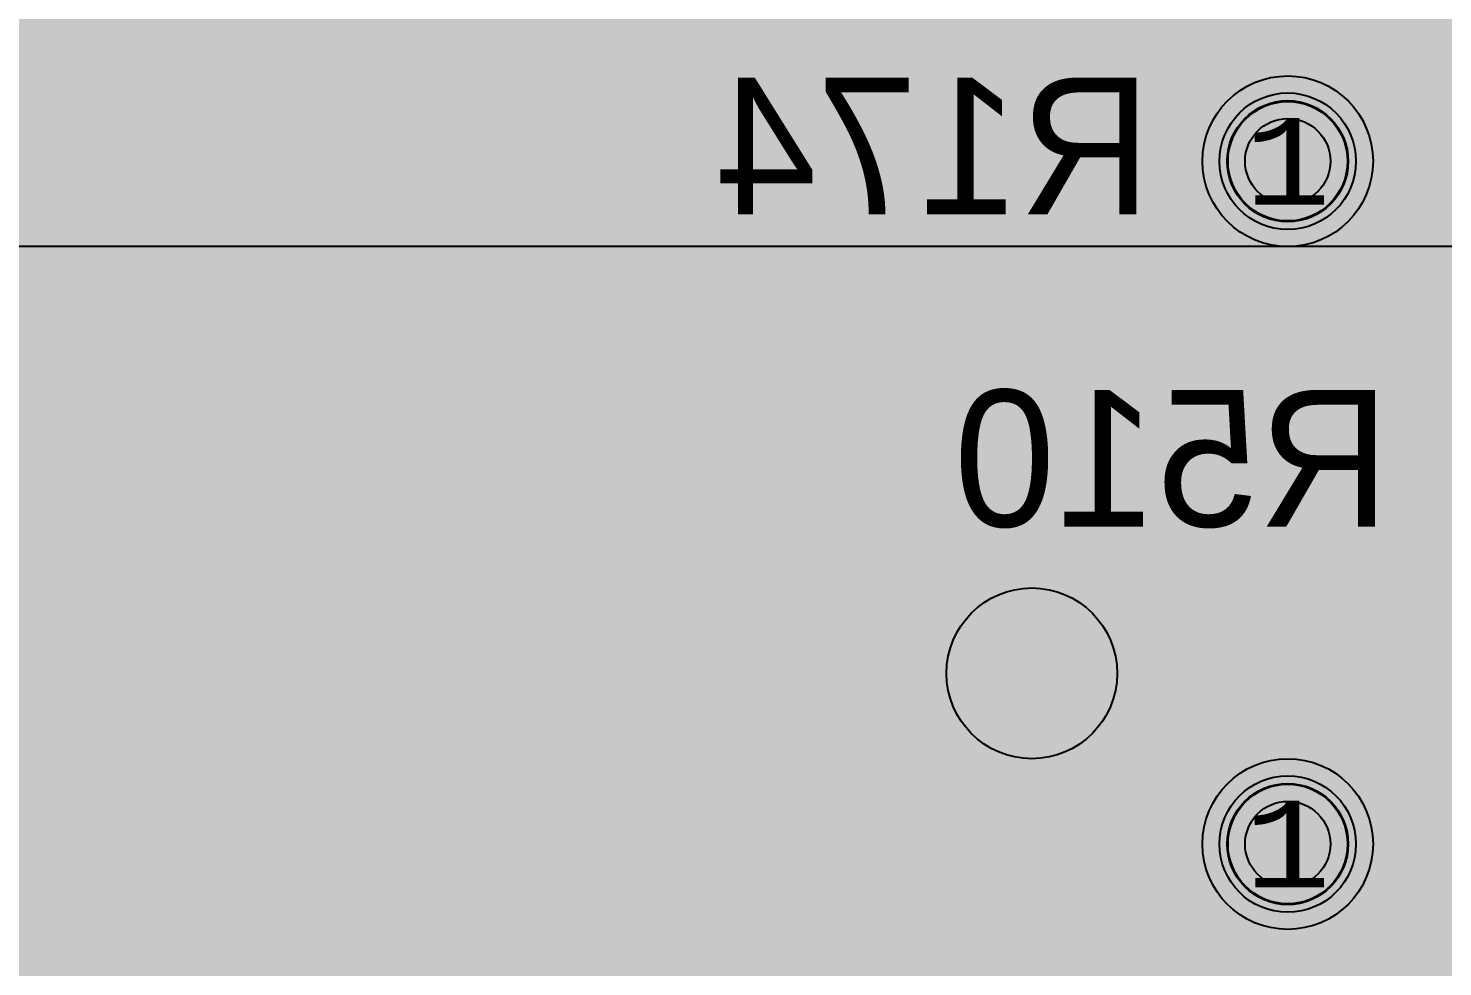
# Model space of a CAD drawing. Extents: x -28 to 199, y -61 to 255.
# Drawn here: x 54.12 to 62.41, y 166.78 to 172.28 of the extents above; entities that cross this region are included whole.
import ezdxf
from ezdxf.enums import TextEntityAlignment as Align

# ---------------------------------------------------------------- set-up
doc = ezdxf.new("R2010")
doc.units = 0
doc.header["$MEASUREMENT"] = 0
for name, color, linetype in [('ASSEMBLY_OUTLINES_TOP', 102, 'CONTINUOUS'), ('ASSEMBLY_PART_NUMBERS_BTM', 191, 'CONTINUOUS'), ('ASSEMBLY_PART_NUMBERS_TOP', 102, 'CONTINUOUS'), ('ASSEMBLY_REF_DES_TOP', 102, 'CONTINUOUS'), ('DRILL_DRAWING', 21, 'CONTINUOUS'), ('GENERATED_SILKSCREEN_BTM', 255, 'CONTINUOUS'), ('GENERATED_SILKSCREEN_TOP', 140, 'CONTINUOUS'), ('MOUNTING_HOLES_LAYER_2', 42, 'CONTINUOUS'), ('MOUNTING_HOLES_LAYER_3', 42, 'CONTINUOUS'), ('MOUNTING_HOLES_LAYER_BOT21', 42, 'CONTINUOUS'), ('MOUNTING_HOLES_LAYER_TOP', 42, 'CONTINUOUS'), ('PART_HOLES_LAYER_2', 30, 'CONTINUOUS'), ('PART_HOLES_LAYER_3', 30, 'CONTINUOUS'), ('PART_HOLES_LAYER_BOTTOM', 30, 'CONTINUOUS'), ('PART_HOLES_LAYER_TOP', 30, 'CONTINUOUS'), ('PART_PADS_LAYER_2', 230, 'CONTINUOUS'), ('PART_PADS_LAYER_3', 81, 'CONTINUOUS'), ('PART_PADS_LAYER_BOTTOM', 10, 'CONTINUOUS'), ('PART_PADS_LAYER_TOP', 150, 'CONTINUOUS'), ('PIN_NUMBERS_BTM', 8, 'CONTINUOUS'), ('PIN_NUMBERS_TOP', 8, 'CONTINUOUS'), ('PLACEMENT_OUTLINES_TOP', 130, 'CONTINUOUS'), ('PLANE_DATA_LAYER_BOTTOM', 10, 'CONTINUOUS'), ('PLANE_DATA_LAYER_TOP', 150, 'CONTINUOUS'), ('PLANE_SHAPES_LAYER_2', 230, 'CONTINUOUS'), ('PLANE_SHAPES_LAYER_3', 81, 'CONTINUOUS'), ('PLANE_SHAPES_LAYER_BOTTOM', 10, 'CONTINUOUS'), ('PLANE_SHAPES_LAYER_TOP', 150, 'CONTINUOUS'), ('SILKSCREEN_OUTLINES_TOP', 150, 'CONTINUOUS'), ('SILKSCREEN_REF_DES_BTM', 211, 'CONTINUOUS'), ('SILKSCREEN_REF_DES_TOP', 150, 'CONTINUOUS'), ('SOLDERMASK_PADS_BTM', 12, 'CONTINUOUS'), ('SOLDERMASK_PADS_TOP', 180, 'CONTINUOUS'), ('TRACES_LAYER_BOTTOM', 10, 'CONTINUOUS')]:
    doc.layers.add(name, color=color, linetype=linetype)
doc.styles.add('COURIER_NEW', font='COUR.TTF')
doc.styles.add('VERDANA', font='verdana.TTF')
doc.styles.add('VERIBEST_GERBER_0', font='txt')

msp = doc.modelspace()

# ---------------------------------------------------------------- hatches: boundary and pattern name
at = {"layer": 'ASSEMBLY_OUTLINES_TOP'}
h = msp.add_hatch(color=256, dxfattribs=at)
edge = h.paths.add_edge_path()
edge.add_arc((61.5, 171.5), 0.5, 0, 360)
h = msp.add_hatch(color=256, dxfattribs=at)
edge = h.paths.add_edge_path()
edge.add_arc((61.5, 167.5), 0.5, 0, 360)
at = {"layer": 'MOUNTING_HOLES_LAYER_2'}
h = msp.add_hatch(color=256, dxfattribs=at)
edge = h.paths.add_edge_path()
edge.add_arc((60, 168.5), 0.5, 0, 360)
at = {"layer": 'MOUNTING_HOLES_LAYER_3'}
h = msp.add_hatch(color=256, dxfattribs=at)
edge = h.paths.add_edge_path()
edge.add_arc((60, 168.5), 0.5, 0, 360)
at = {"layer": 'MOUNTING_HOLES_LAYER_BOT21'}
h = msp.add_hatch(color=256, dxfattribs=at)
edge = h.paths.add_edge_path()
edge.add_arc((60, 168.5), 0.5, 0, 360)
at = {"layer": 'MOUNTING_HOLES_LAYER_TOP'}
h = msp.add_hatch(color=256, dxfattribs=at)
edge = h.paths.add_edge_path()
edge.add_arc((60, 168.5), 0.5, 0, 360)
at = {"layer": 'PART_HOLES_LAYER_2'}
h = msp.add_hatch(color=256, dxfattribs=at)
edge = h.paths.add_edge_path()
edge.add_arc((61.5, 171.5), 0.25, 0, 360)
h = msp.add_hatch(color=256, dxfattribs=at)
edge = h.paths.add_edge_path()
edge.add_arc((61.5, 167.5), 0.25, 0, 360)
at = {"layer": 'PART_HOLES_LAYER_3'}
h = msp.add_hatch(color=256, dxfattribs=at)
edge = h.paths.add_edge_path()
edge.add_arc((61.5, 171.5), 0.25, 0, 360)
h = msp.add_hatch(color=256, dxfattribs=at)
edge = h.paths.add_edge_path()
edge.add_arc((61.5, 167.5), 0.25, 0, 360)
at = {"layer": 'PART_HOLES_LAYER_BOTTOM'}
h = msp.add_hatch(color=256, dxfattribs=at)
edge = h.paths.add_edge_path()
edge.add_arc((61.5, 171.5), 0.25, 0, 360)
h = msp.add_hatch(color=256, dxfattribs=at)
edge = h.paths.add_edge_path()
edge.add_arc((61.5, 167.5), 0.25, 0, 360)
at = {"layer": 'PART_HOLES_LAYER_TOP'}
h = msp.add_hatch(color=256, dxfattribs=at)
edge = h.paths.add_edge_path()
edge.add_arc((61.5, 171.5), 0.25, 0, 360)
h = msp.add_hatch(color=256, dxfattribs=at)
edge = h.paths.add_edge_path()
edge.add_arc((61.5, 167.5), 0.25, 0, 360)
at = {"layer": 'PLANE_DATA_LAYER_BOTTOM'}
h = msp.add_hatch(color=256, dxfattribs=at)
h.paths.add_polyline_path([(65.75, 160.0762, -0.414213562373095), (65.6738, 160), (52.4762, 160, -0.414213562373095), (52.4, 160.0762), (52.4, 160.717153, 0.1989122151386167), (52.253553, 161.070706), (47.368451, 165.955808, -0.1989099556854013), (47.346133, 166.009689), (47.346133, 184.1738, -0.414213562373095), (47.422333, 184.25), (53.4238, 184.25, -0.414213562373095), (53.5, 184.1738), (53.5, 179.000008, 0.414213562373095), (53.500008, 179), (56.6738, 179, -0.414213562373095), (56.75, 178.9238), (56.75, 171.750008, 0.414213562373095), (56.750008, 171.75), (58.4238, 171.75, -0.414213562373095), (58.5, 171.6738), (58.5, 165.500008, 0.414213562373095), (58.500008, 165.5), (65.6738, 165.5, -0.414213562373095), (65.75, 165.4238)], flags=0)
h.paths.add_polyline_path([(47.5, 168.25, -0.9999999999999999), (49.5, 168.25, -0.9999999999999999)], flags=0)
h.paths.add_polyline_path([(47.5, 172.5, -0.9999999999999999), (49.5, 172.5, -0.9999999999999999)], flags=0)
h.paths.add_polyline_path([(47.5, 176.75, -0.9999999999999999), (49.5, 176.75, -0.9999999999999999)], flags=0)
h.paths.add_polyline_path([(47.5, 182, -0.9999999999999999), (49.5, 182, -0.9999999999999999)], flags=0)
at = {"layer": 'PLANE_DATA_LAYER_TOP'}
h = msp.add_hatch(color=256, dxfattribs=at)
h.paths.add_polyline_path([(86.463448, 185.473835, -0.1989099556854013), (86.44113, 185.419954), (76.797091, 175.775915, 0.1989122151386141), (76.650644, 175.422362), (76.650644, 172.0512, -0.414213562373095), (76.574444, 171.975), (76.559079, 171.975, -0.3496023543748377), (76.484808, 172.034161, 0.5130308321652396), (75.585987, 172.411269, -0.1385740107174437), (75.546107, 172.4), (75.273, 172.4, 0.1989122151386089), (74.919447, 172.253553), (74.867276, 172.201382, -0.1989133663344342), (74.813394, 172.179064), (73.0762, 172.179064, -0.414213562373095), (73, 172.255264), (73, 177.999992, 0.414213562373095), (72.999992, 178), (66.250008, 178, 0.414213562373095), (66.25, 177.999992), (66.25, 172.17423, -0.2644198350149006), (66.212766, 172.108747, 0.0622368132861753), (66.114895, 172.032618), (64.037581, 169.955303, 0.1989122151386089), (63.891134, 169.60175), (63.891134, 163.701765, -0.1989099556853327), (63.868816, 163.647884), (62.49325, 162.272318, -0.1989133663345028), (62.439368, 162.25), (50.8262, 162.25, -0.414213562373095), (50.75, 162.3262), (50.75, 162.9238, -0.414213562373095), (50.8262, 163), (51.65, 163, 0.414213562373095), (52.1, 163.45), (52.1, 164.55, 0.414213562373095), (51.65, 165), (50.8262, 165, -0.414213562373095), (50.75, 165.0762), (50.75, 165.249992, 0.414213562373095), (50.749992, 165.25), (45.592317, 165.25, -0.27336965403349), (45.52557, 165.289441, 0.4661354856309689), (44.623957, 165.467539, -0.6297856695914315), (44.5, 165.526916), (44.5, 166.465411, -0.414213562373095), (44.5762, 166.541611), (45.726869, 166.541611, 0.198912215138622), (46.080422, 166.688058), (47.408969, 168.016605, -0.5745546308790374), (47.536286, 167.983064, 3.3778190211340116), (47.863697, 169.021439, -0.6341075319548196), (47.739011, 169.080223), (47.739011, 171.669777, -0.6341075319548197), (47.863697, 171.728561, 2.1211046100404554), (47.863697, 173.271439, -0.6341075319548196), (47.739011, 173.330223), (47.739011, 175.919777, -0.6341075319548197), (47.863697, 175.978561, 2.1211046100404554), (47.863697, 177.521439, -0.6341075319548196), (47.739011, 177.580223), (47.739011, 177.63997, -0.1989099556853499), (47.761329, 177.693851), (54.79516, 184.727682, -0.1989133663344858), (54.849042, 184.75), (70.499992, 184.75, 0.414213562373095), (70.5, 184.750008), (70.5, 186.262529, -0.679246768798684), (70.631697, 186.314745, 2.5221309401857095), (70.631697, 187.685255, -0.679246768798684), (70.5, 187.737471), (70.5, 188.802529, -0.6792467687985848), (70.631697, 188.854745, 2.522130940185749), (70.631697, 190.225255, -0.679246768798684), (70.5, 190.277471), (70.5, 192.382365, -0.414213562373095), (70.5762, 192.458565), (75.378436, 192.458565, 0.1989122151386141), (75.731989, 192.605012), (77.354659, 194.227682, -0.198913366334503), (77.408541, 194.25), (80.573834, 194.25, -0.7996942034350105), (80.606523, 194.104968, 0.2895657790381564), (79.75, 192.75, 0.9999999999999999), (82.75, 192.75, 0.2895657790381564), (81.893477, 194.104968, -0.7996942034350105), (81.926166, 194.25), (84.073834, 194.25, -0.7996942034350105), (84.106523, 194.104968, 0.2895657790381564), (83.25, 192.75, 0.9999999999999999), (86.25, 192.75, 0.2895657790381564), (85.393477, 194.104968, -0.7996942034350105), (85.426166, 194.25), (86.203745, 194.25, -0.198913366334503), (86.257627, 194.227682), (86.44113, 194.044179, -0.1989099556854013), (86.463448, 193.990298)], flags=0)
h.paths.add_polyline_path([(54.4, 180.5, -0.9999999999999999), (55.6, 180.5, -0.9999999999999999)], flags=0)
h.paths.add_polyline_path([(57.774763, 179.999693, -0.6213993882361923), (57.717303, 180.123665, 3.4065579684257754), (57.101959, 179.91855, -0.6213955599504086), (57.130374, 179.784897, 5.713872496407954)], flags=0)
h.paths.add_polyline_path([(58.65, 180.5, -0.9999999999999999), (59.85, 180.5, -0.9999999999999999)], flags=0)
h.paths.add_polyline_path([(57.25, 175.5, -0.9999999999999999), (60.25, 175.5, -0.9999999999999999)], flags=0)
h.paths.add_polyline_path([(59, 168.5, -0.9999999999999999), (61, 168.5, -0.9999999999999999)], flags=0)
h.paths.add_polyline_path([(59.25, 179, -0.9999999999999999), (61.25, 179, -0.9999999999999999)], flags=0)
h.paths.add_polyline_path([(60, 173.5, -0.9999999999999999), (62, 173.5, -0.9999999999999999)], flags=0)
h.paths.add_polyline_path([(60.9, 167.5, -0.9999999999999999), (62.1, 167.5, -0.9999999999999999)], flags=0)
h.paths.add_polyline_path([(60.9, 171.5, -0.9999999999999999), (62.1, 171.5, -0.9999999999999999)], flags=0)
h.paths.add_polyline_path([(60.9, 180.5, -0.9999999999999999), (62.1, 180.5, -0.9999999999999999)], flags=0)
h.paths.add_polyline_path([(63.648041, 179.91855, 3.4065579684257754), (63.032697, 180.123665, -0.6213993882361925), (62.975237, 179.999693, 5.713872496407954), (63.619626, 179.784897, -0.6213955599504087)], flags=0)
h.paths.add_polyline_path([(74, 179.25, -0.9999999999999999), (76, 179.25, -0.9999999999999999)], flags=0)
h.paths.add_polyline_path([(76.5, 179.25, -0.9999999999999999), (78.5, 179.25, -0.9999999999999999)], flags=0)
h.paths.add_polyline_path([(78, 181, -0.9999999999999999), (81, 181, -0.9999999999999999)], flags=0)
h.paths.add_polyline_path([(80.25, 187, -0.9999999999999999), (83.25, 187, -0.9999999999999999)], flags=0)
at = {"layer": 'PLANE_SHAPES_LAYER_2'}
h = msp.add_hatch(color=256, dxfattribs=at)
h.paths.add_polyline_path([(169.5, 129.25), (149.5, 129.25), (142.25, 122), (142.25, 90.5), (147.5, 90.5), (147.5, 80), (154, 80), (154, 69.25), (131.75, 69.25), (131.75, 73.25), (121.25, 73.25), (121.25, 81), (110.5, 81), (110.5, 125.75), (106.5, 125.75), (106.5, 128.75), (93.5, 128.75), (93.5, 120.25), (91.75, 120.25), (91.75, 121.5), (80, 121.5), (80, 118.25), (73.25, 118.25), (73.25, 124.5), (67.5, 124.5), (67.5, 128), (57.75, 128), (57.75, 120.25), (55.25, 120.25), (55.25, 121.5), (47.5, 121.5), (47.5, 119), (35, 119), (35, 134.75), (32.75, 134.75), (32.75, 159.75), (29.25, 159.75), (29.25, 175.25), (22.5, 175.25), (22.5, 195.25), (17.25, 195.25), (17.25, 198), (22.5, 198), (22.5, 216.5), (40.25, 216.5), (40.25, 235.5), (54.5, 235.5), (54.5, 254), (87.25, 254), (87.25, 236.25), (86.25, 236.25), (86.25, 228.75), (81, 228.75), (81, 218.75), (95.25, 218.75), (95.25, 194.5), (87, 194.5), (87, 172), (131.1, 172), (131.1, 208.75), (115.5, 208.75), (115.5, 213.75), (106.75, 213.75), (106.75, 218.75), (110.25, 222.25), (110.25, 226.25), (142.5, 226.25), (142.5, 221.5), (160.5, 221.5), (160.5, 240.75), (169.5, 240.75)])
h.paths.add_polyline_path([(35.5, 149.5), (41.75, 149.5), (41.75, 152), (39.25, 152), (39.25, 154), (37.75, 154), (37.75, 152), (35.5, 152)], flags=16)
h.paths.add_polyline_path([(37.5, 125.75), (37.5, 128.75), (42.75, 128.75), (42.75, 125.75)], flags=16)
h.paths.add_polyline_path([(52, 127.75), (52, 130.75), (54.25, 130.75), (54.25, 127.75)], flags=16)
h.paths.add_polyline_path([(50.75, 219.5), (50.75, 226.5), (71.75, 226.5), (71.75, 219.5)], flags=16)
h.paths.add_polyline_path([(66.5, 150.75), (66.5, 177.5), (72.25, 177.5), (72.25, 150.75)], flags=16)
h.paths.add_polyline_path([(47.25, 185.25), (73, 185.25), (73, 188.25), (70.25, 188.25), (70.25, 191), (47.25, 191)], flags=16)
h.paths.add_polyline_path([(84.5, 208), (84.5, 212.75), (85, 212.75), (85, 208)], flags=16)
h.paths.add_polyline_path([(61.5, 137.25), (87.75, 137.25), (87.75, 140.5), (84.75, 140.5), (84.75, 143), (61.5, 143)], flags=16)
h.paths.add_polyline_path([(88.75, 127), (88.75, 130), (91, 130), (91, 127)], flags=16)
h.paths.add_polyline_path([(85.5, 130.25), (85.5, 132.5), (91, 132.5), (91, 130.25)], flags=16)
h.paths.add_polyline_path([(108.75, 142.25), (135.75, 142.25), (135.75, 145.75), (132.25, 145.75), (132.25, 149), (108.75, 149)], flags=16)
h.paths.add_polyline_path([(114.25, 126.75), (140.75, 126.75), (140.75, 129.75), (137.25, 129.75), (137.25, 133), (114.25, 133)], flags=16)
h.paths.add_polyline_path([(155.25, 180.25), (166.25, 180.25), (166.25, 186.25), (152.25, 186.25), (152.25, 183), (155.25, 183)], flags=16)
at = {"layer": 'PLANE_SHAPES_LAYER_3'}
h = msp.add_hatch(color=256, dxfattribs=at)
h.paths.add_polyline_path([(169.5, 129.25), (149.5, 129.25), (142.25, 122), (142.25, 90.5), (147.5, 90.5), (147.5, 80), (154, 80), (154, 69.25), (131.75, 69.25), (131.75, 73.25), (121.25, 73.25), (121.25, 81), (110.5, 81), (110.5, 125.75), (106.5, 125.75), (106.5, 128.75), (93.5, 128.75), (93.5, 120.25), (91.75, 120.25), (91.75, 121.5), (80, 121.5), (80, 118.25), (73.25, 118.25), (73.25, 124.5), (67.5, 124.5), (67.5, 127.75), (58.25, 127.75), (58.25, 130.25), (88.75, 130.25), (88.75, 127), (91, 127), (91, 132.5), (55, 132.5), (55, 131.25), (52, 131.25), (52, 127.75), (55, 127.75), (55, 127.25), (57.75, 127.25), (57.75, 120.25), (55.25, 120.25), (55.25, 121.5), (47.5, 121.5), (47.5, 119), (35, 119), (35, 134.75), (32.75, 134.75), (32.75, 159.75), (29.25, 159.75), (29.25, 175.25), (22.5, 175.25), (22.5, 195.25), (17.25, 195.25), (17.25, 198), (22.5, 198), (22.5, 216.5), (40.25, 216.5), (40.25, 235.5), (54.5, 235.5), (54.5, 254), (87.25, 254), (87.25, 236.25), (86.25, 236.25), (86.25, 228.75), (81, 228.75), (81, 218.75), (95.25, 218.75), (95.25, 194.5), (87, 194.5), (87, 172), (131.1, 172), (131.1, 208.75), (115.5, 208.75), (115.5, 213.75), (106.75, 213.75), (106.75, 218.75), (110.25, 222.25), (110.25, 226.25), (142.5, 226.25), (142.5, 221.5), (160.5, 221.5), (160.5, 240.75), (169.5, 240.75)])
h.paths.add_polyline_path([(35.5, 149.5), (41.75, 149.5), (41.75, 152), (39.25, 152), (39.25, 154), (37.75, 154), (37.75, 152), (35.5, 152)], flags=16)
h.paths.add_polyline_path([(37.5, 125.75), (37.5, 128.75), (42.75, 128.75), (42.75, 125.75)], flags=16)
h.paths.add_polyline_path([(50.75, 219.5), (50.75, 226.5), (71.75, 226.5), (71.75, 219.5)], flags=16)
h.paths.add_polyline_path([(66.5, 150.75), (66.5, 177.5), (72.25, 177.5), (72.25, 150.75)], flags=16)
h.paths.add_polyline_path([(47.25, 185.25), (73, 185.25), (73, 188.25), (70.25, 188.25), (70.25, 191), (47.25, 191)], flags=16)
h.paths.add_polyline_path([(84.5, 208), (84.5, 212.75), (85, 212.75), (85, 208)], flags=16)
h.paths.add_polyline_path([(61.5, 137.25), (87.75, 137.25), (87.75, 140.5), (84.75, 140.5), (84.75, 143), (61.5, 143)], flags=16)
h.paths.add_polyline_path([(108.75, 142.25), (135.75, 142.25), (135.75, 145.75), (132.25, 145.75), (132.25, 149), (108.75, 149)], flags=16)
h.paths.add_polyline_path([(114.25, 126.75), (140.75, 126.75), (140.75, 129.75), (137.25, 129.75), (137.25, 133), (114.25, 133)], flags=16)
h.paths.add_polyline_path([(155.25, 180.25), (166.25, 180.25), (166.25, 186.25), (152.25, 186.25), (152.25, 183), (155.25, 183)], flags=16)
at = {"layer": 'PLANE_SHAPES_LAYER_TOP'}
msp.add_hatch(color=256, dxfattribs=at).paths.add_polyline_path([(70.5, 178), (66.25, 178), (66.25, 171), (39.75, 171), (39.75, 184.75), (70.5, 184.75)], flags=0)

# ---------------------------------------------------------------- linework, layer by layer
at = {"layer": 'ASSEMBLY_OUTLINES_TOP'}
for centre in [(61.5, 171.5), (61.5, 167.5)]:
    msp.add_circle(centre, 0.5, dxfattribs=at)
at = {"layer": 'GENERATED_SILKSCREEN_BTM', "const_width": 0.15}
for points in [[(59.7212, 171.2092), (59.7276, 171.2076), (59.7316, 171.2044), (59.7332, 171.1988), (59.734, 171.1924), (59.7332, 171.1868), (59.7316, 171.1812), (59.7276, 171.1772), (59.7212, 171.1764), (59.4092, 171.1764), (59.4036, 171.1772), (59.3988, 171.1812), (59.3964, 171.1868), (59.3956, 171.1924), (59.3964, 171.1988), (59.3988, 171.2044), (59.4036, 171.2076), (59.4092, 171.2092), (59.55, 171.2092), (59.55, 171.9604), (59.5508, 171.966), (59.5532, 171.97), (59.5572, 171.9724), (59.5628, 171.9732), (59.5668, 171.974), (59.5708, 171.974), (59.574, 171.9724), (59.5772, 171.9692), (59.7332, 171.75), (59.7348, 171.7468), (59.7356, 171.7444), (59.7356, 171.7388), (59.7332, 171.734), (59.7292, 171.73), (59.7244, 171.7268), (59.7188, 171.7252), (59.7156, 171.7252), (59.7132, 171.726), (59.7092, 171.7308), (59.5812, 171.91), (59.5812, 171.2092), (59.7212, 171.2092)], [(58.2972, 171.4676), (57.8668, 171.8964), (57.8668, 171.4676), (58.2972, 171.4676)], [(58.998, 171.2004), (58.9996, 171.1948), (58.9988, 171.1892), (58.9956, 171.1844), (58.9908, 171.1812), (58.9852, 171.1796), (58.9796, 171.1788), (58.9748, 171.1804), (58.9708, 171.1852), (58.5396, 171.9524), (58.538, 171.9564), (58.538, 171.9596), (58.538, 171.9628), (58.5396, 171.966), (58.542, 171.9708), (58.5452, 171.974), (58.5492, 171.9756), (58.5532, 171.9764), (59.0932, 171.9764), (59.0988, 171.9748), (59.1036, 171.9708), (59.106, 171.966), (59.1068, 171.9596), (59.106, 171.954), (59.1036, 171.9484), (59.0988, 171.9444), (59.0932, 171.9436), (58.5804, 171.9436), (58.998, 171.2004)], [(60.026, 171.6724), (60.0236, 171.674), (60.0228, 171.678), (60.0212, 171.682), (60.0204, 171.686), (60.0204, 171.8508), (60.0212, 171.8548), (60.0228, 171.8572), (60.0228, 171.8596), (60.0236, 171.8604), (60.0252, 171.8612), (60.026, 171.8628), (60.162, 171.9732), (60.166, 171.9748), (60.1692, 171.9756), (60.1724, 171.9764), (60.5756, 171.9764), (60.5828, 171.9748), (60.5876, 171.9708), (60.5916, 171.966), (60.5932, 171.9604), (60.5932, 171.1924), (60.5916, 171.186), (60.5876, 171.182), (60.5828, 171.1796), (60.5772, 171.1788), (60.5708, 171.1796), (60.5652, 171.182), (60.5612, 171.186), (60.5596, 171.1924), (60.5596, 171.5604), (60.1836, 171.5604), (60.0524, 171.1876), (60.0492, 171.182), (60.0436, 171.1788), (60.038, 171.178), (60.0324, 171.1796), (60.0276, 171.182), (60.0236, 171.186), (60.022, 171.1916), (60.0228, 171.198), (60.154, 171.5708), (60.026, 171.6724)], [(57.8668, 171.1924), (57.866, 171.186), (57.862, 171.182), (57.8564, 171.1796), (57.8508, 171.1788), (57.8452, 171.1796), (57.8404, 171.182), (57.8364, 171.186), (57.8348, 171.1924), (57.8348, 171.4348), (57.7972, 171.4348), (57.7916, 171.4364), (57.7868, 171.4396), (57.7844, 171.4452), (57.7836, 171.4508), (57.7844, 171.4572), (57.7868, 171.4628), (57.7916, 171.4668), (57.7972, 171.4676), (57.8348, 171.4676), (57.8348, 171.938), (57.8356, 171.942), (57.838, 171.9452), (57.8412, 171.9484), (57.8452, 171.9508), (57.85, 171.9524), (57.8548, 171.9532), (57.8588, 171.9524), (57.8628, 171.9492), (58.3484, 171.4636), (58.3516, 171.4588), (58.3532, 171.454), (58.3524, 171.4492), (58.3492, 171.4436), (58.3476, 171.4396), (58.3444, 171.4372), (58.3412, 171.4356), (58.3372, 171.4348), (57.8668, 171.4348), (57.8668, 171.1924)], [(60.5596, 171.9436), (60.1772, 171.9436), (60.0524, 171.8428), (60.0524, 171.694), (60.1772, 171.5924), (60.5596, 171.5924), (60.5596, 171.9436)], [(60.3652, 169.3792), (60.3716, 169.3776), (60.3756, 169.3744), (60.3772, 169.3688), (60.378, 169.3624), (60.3772, 169.3568), (60.3756, 169.3512), (60.3716, 169.3472), (60.3652, 169.3464), (60.0532, 169.3464), (60.0476, 169.3472), (60.0428, 169.3512), (60.0404, 169.3568), (60.0396, 169.3624), (60.0404, 169.3688), (60.0428, 169.3744), (60.0476, 169.3776), (60.0532, 169.3792), (60.194, 169.3792), (60.194, 170.1304), (60.1948, 170.136), (60.1972, 170.14), (60.2012, 170.1424), (60.2068, 170.1432), (60.2108, 170.144), (60.2148, 170.144), (60.218, 170.1424), (60.2212, 170.1392), (60.3772, 169.92), (60.3788, 169.9168), (60.3796, 169.9144), (60.3796, 169.9088), (60.3772, 169.904), (60.3732, 169.9), (60.3684, 169.8968), (60.3628, 169.8952), (60.3596, 169.8952), (60.3572, 169.896), (60.3532, 169.9008), (60.2252, 170.08), (60.2252, 169.3792), (60.3652, 169.3792)], [(59.7452, 170.0336), (59.6108, 170.1432), (59.6076, 170.144), (59.606, 170.1448), (59.6044, 170.1456), (59.6012, 170.1464), (59.3316, 170.1464), (59.3284, 170.1456), (59.3268, 170.1448), (59.3244, 170.144), (59.3212, 170.1432), (59.1868, 170.0336), (59.1844, 170.0296), (59.1836, 170.0264), (59.182, 170.024), (59.1812, 170.0208), (59.1812, 169.472), (59.182, 169.4696), (59.1836, 169.464), (59.1844, 169.4624), (59.1868, 169.4592), (59.3212, 169.3496), (59.3244, 169.3488), (59.3268, 169.348), (59.3276, 169.3472), (59.3292, 169.3464), (59.3316, 169.3464), (59.6012, 169.3464), (59.6044, 169.3472), (59.6076, 169.348), (59.6108, 169.3496), (59.7452, 169.4592), (59.7476, 169.4608), (59.7484, 169.4616), (59.75, 169.464), (59.7516, 169.4696), (59.7524, 169.472), (59.7524, 170.0208), (59.7516, 170.024), (59.75, 170.0264), (59.7492, 170.0296), (59.7452, 170.0336)], [(61.086, 169.8712), (61.0892, 169.8704), (61.0916, 169.8696), (61.0948, 169.868), (61.2036, 169.78), (61.2036, 170.1136), (60.6812, 170.1136), (60.6756, 170.1152), (60.6708, 170.1184), (60.6684, 170.124), (60.6676, 170.1296), (60.6684, 170.136), (60.6708, 170.1408), (60.6756, 170.1448), (60.6812, 170.1464), (61.2212, 170.1464), (61.2268, 170.1448), (61.2316, 170.1408), (61.2356, 170.136), (61.2372, 170.1304), (61.2372, 169.7456), (61.2364, 169.74), (61.234, 169.736), (61.2308, 169.7336), (61.2252, 169.732), (61.222, 169.7304), (61.218, 169.7296), (61.214, 169.7304), (61.2108, 169.7328), (61.0804, 169.8392), (60.822, 169.8392), (60.6972, 169.7376), (60.6972, 169.48), (60.822, 169.38), (61.0804, 169.38), (61.2108, 169.4856), (61.2164, 169.488), (61.2212, 169.488), (61.2268, 169.4848), (61.2308, 169.4808), (61.234, 169.4752), (61.2356, 169.4696), (61.2348, 169.4664), (61.234, 169.464), (61.2324, 169.4616), (61.23, 169.46), (61.0948, 169.3496), (61.0924, 169.348), (61.0892, 169.348), (61.086, 169.3464), (60.8164, 169.3464), (60.8148, 169.3464), (60.8132, 169.3472), (60.8124, 169.3472), (60.8108, 169.348), (60.8092, 169.348), (60.806, 169.3496), (60.6708, 169.46), (60.6684, 169.4624), (60.6676, 169.464), (60.666, 169.4688), (60.6652, 169.472), (60.6652, 169.7456), (60.666, 169.7488), (60.6676, 169.7536), (60.6676, 169.7552), (60.6692, 169.756), (60.67, 169.7576), (60.6708, 169.7592), (60.806, 169.868), (60.81, 169.8696), (60.8132, 169.8704), (60.8164, 169.8712), (61.086, 169.8712)], [(61.426, 169.8424), (61.4236, 169.844), (61.4228, 169.848), (61.4212, 169.852), (61.4204, 169.856), (61.4204, 170.0208), (61.4212, 170.0248), (61.4228, 170.0272), (61.4228, 170.0296), (61.4236, 170.0304), (61.4252, 170.0312), (61.426, 170.0328), (61.562, 170.1432), (61.566, 170.1448), (61.5692, 170.1456), (61.5724, 170.1464), (61.9756, 170.1464), (61.9828, 170.1448), (61.9876, 170.1408), (61.9916, 170.136), (61.9932, 170.1304), (61.9932, 169.3624), (61.9916, 169.356), (61.9876, 169.352), (61.9828, 169.3496), (61.9772, 169.3488), (61.9708, 169.3496), (61.9652, 169.352), (61.9612, 169.356), (61.9596, 169.3624), (61.9596, 169.7304), (61.5836, 169.7304), (61.4524, 169.3576), (61.4492, 169.352), (61.4436, 169.3488), (61.438, 169.348), (61.4324, 169.3496), (61.4276, 169.352), (61.4236, 169.356), (61.422, 169.3616), (61.4228, 169.368), (61.554, 169.7408), (61.426, 169.8424)], [(59.6468, 169.4192), (59.5964, 169.3792), (59.338, 169.3792), (59.2132, 169.48), (59.2132, 170.0128), (59.2604, 170.0504), (59.6468, 169.4192)], [(59.7196, 170.0128), (59.7196, 169.48), (59.6724, 169.44), (59.2852, 170.0712), (59.338, 170.1136), (59.5964, 170.1136), (59.7196, 170.0128)], [(61.9596, 170.1136), (61.5772, 170.1136), (61.4524, 170.0128), (61.4524, 169.864), (61.5772, 169.7624), (61.9596, 169.7624), (61.9596, 170.1136)]]:
    msp.add_lwpolyline(points, dxfattribs=at)
at = {"layer": 'GENERATED_SILKSCREEN_TOP', "const_width": 0.15}
for points in [[(61, 171.5, -1), (62, 171.5, -1)], [(61, 167.5, -1), (62, 167.5, -1)]]:
    msp.add_lwpolyline(points, format="xyb", close=True, dxfattribs=at)
for points in [[(59.768205, 169.026209, 4.6828e-06), (59.768195, 169.026205), (59.768195, 169.581199), (59.766995, 169.587199), (59.766995, 169.5872), (59.764597, 169.591996, -0.2360679781), (59.764595, 169.592), (59.764595, 169.594397), (59.763396, 169.595596, -0.0710678118), (59.763395, 169.595597), (59.761, 169.596795, -0.3066784418), (59.760995, 169.596798), (59.759795, 169.600397), (59.558198, 169.764795), (59.5534, 169.765995, -0.0990195139), (59.553398, 169.765995), (59.549799, 169.767195, -0.1622776605), (59.549796, 169.767196), (59.548597, 169.768395), (59.547401, 169.768395, -0.0990195134), (59.547399, 169.768395), (59.542599, 169.769595), (59.138201, 169.769595), (59.133404, 169.768396), (59.132204, 169.767196, -0.1622776605), (59.132201, 169.767195), (59.128602, 169.765995, -0.0990195139), (59.1286, 169.765995), (59.123802, 169.764795), (58.922204, 169.600397), (58.919805, 169.596798, -0.1119910927), (58.919804, 169.596796), (58.915004, 169.591996, -0.071067812), (58.915003, 169.591995), (58.912605, 169.5872), (58.912605, 169.587199), (58.911405, 169.581199), (58.911405, 168.758001), (58.912605, 168.752001), (58.912605, 168.752), (58.915004, 168.747202, -0.1119910925), (58.915005, 168.7472), (58.917403, 168.742404), (58.922203, 168.738804), (59.123803, 168.574404, -0.0710678118), (59.123804, 168.574403), (59.1286, 168.572005, -0.0493889894), (59.128601, 168.572005), (59.133401, 168.570805), (59.138201, 168.569605), (59.429228, 168.569605, 4.3695e-06), (59.429227, 168.569595), (59.138201, 168.569595, -0.0990195134), (59.138199, 168.569595), (59.133399, 168.570795), (59.128599, 168.571995, -0.184527553), (59.128596, 168.571997), (59.1238, 168.574395, -0.1622776605), (59.123797, 168.574396), (58.922197, 168.738796), (58.917397, 168.742396, -0.2360679772), (58.917395, 168.7424), (58.914996, 168.747198, -0.1119910927), (58.914995, 168.7472), (58.912597, 168.751996, -0.1845275531), (58.912595, 168.751999), (58.911395, 168.757999), (58.911395, 169.581201), (58.912595, 169.587201, -0.1845275531), (58.912597, 169.587204), (58.914995, 169.592, -0.2133768062), (58.914996, 169.592004), (58.919796, 169.596804, -0.071067812), (58.919797, 169.596805), (58.922196, 169.600403, -0.0710678118), (58.922197, 169.600404), (59.123796, 169.764803, -0.1845275525), (59.123799, 169.764805), (59.128597, 169.766005, -0.0493889887), (59.128598, 169.766005), (59.132197, 169.767205), (59.133396, 169.768404, -0.2133768072), (59.1334, 169.768405), (59.138199, 169.769605, -0.0990195134), (59.138201, 169.769605), (59.542599, 169.769605, -0.099019513), (59.542601, 169.769605), (59.547401, 169.768405), (59.548598, 169.768405, -0.3624646094), (59.548604, 169.768404), (59.549804, 169.767205), (59.553402, 169.766005, -0.0493889891), (59.553403, 169.766005), (59.558201, 169.764805, -0.1845275529), (59.558204, 169.764803), (59.759802, 169.600405, -0.2052577019), (59.759805, 169.600402), (59.761005, 169.596803), (59.763399, 169.595605, -0.2617450007), (59.763404, 169.595604), (59.764604, 169.594404, -0.2133768062), (59.764605, 169.5944), (59.764605, 169.592), (59.767003, 169.587204, -0.1845275531), (59.767005, 169.587201), (59.768205, 169.581201), (59.768205, 169.026209)], [(60.902205, 168.757998), (60.901005, 168.754398, -0.0710678118), (60.901004, 168.754397), (60.898605, 168.745999, -0.1845275532), (60.898603, 168.745996), (60.897405, 168.7436, -0.1622776597), (60.897404, 168.743597), (60.893804, 168.738797, -0.071067812), (60.893803, 168.738796), (60.692204, 168.574397, -0.16227766), (60.692202, 168.574395), (60.686204, 168.571996), (60.685004, 168.570796, -0.3624646094), (60.684998, 168.570795), (60.6826, 168.570795), (60.680204, 168.569597, -0.2360679767), (60.6802, 168.569595), (60.570773, 168.569595, 4.3695e-06), (60.570772, 168.569605), (60.6802, 168.569605), (60.682596, 168.570803, -0.2360679767), (60.6826, 168.570805), (60.684997, 168.570805), (60.686196, 168.572004, -0.1622776605), (60.686199, 168.572005), (60.692198, 168.574405), (60.893796, 168.738803), (60.897396, 168.743603, -0.0710678115), (60.897397, 168.743604), (60.898595, 168.746), (60.898595, 168.746001), (60.900995, 168.754401), (60.900995, 168.754402), (60.902195, 168.758002), (60.902195, 169.0052), (60.900997, 169.007595, -0.184527552), (60.900995, 169.007598), (60.898595, 169.014798), (60.898595, 169.014799), (60.897395, 169.020798), (60.893796, 169.025597), (60.690998, 169.189995), (60.686199, 169.191195), (60.681399, 169.192395), (60.676599, 169.193595), (60.2794, 169.193595, -0.1622776605), (60.279397, 169.193596), (60.094597, 169.345996, -0.2360679772), (60.094595, 169.346), (60.094595, 169.5692, -0.2360679781), (60.094597, 169.569204), (60.279397, 169.720404, -0.1622776605), (60.2794, 169.720405), (60.6694, 169.720405, -0.1622776605), (60.669403, 169.720404), (60.813402, 169.601605), (60.8218, 169.599205), (60.831399, 169.600405, -0.0493889894), (60.8314, 169.600405), (60.839795, 169.605203, -0.0710678118), (60.839796, 169.605204), (60.845796, 169.611204), (60.849395, 169.619602), (60.850595, 169.627999), (60.848196, 169.635197), (60.842196, 169.641196, -0.071067812), (60.842195, 169.641197), (60.690998, 169.764795), (60.687398, 169.765995), (60.683798, 169.767195, -0.1622776611), (60.683796, 169.767197), (60.6814, 169.768395, -0.0493889887), (60.681399, 169.768395), (60.676599, 169.769595), (60.272201, 169.769595), (60.267404, 169.768396), (60.266204, 169.767196, -0.1622776605), (60.266201, 169.767195), (60.262602, 169.765995, -0.0990195139), (60.2626, 169.765995), (60.257802, 169.764795), (60.056204, 169.600397), (60.053805, 169.596798, -0.1119910927), (60.053804, 169.596796), (60.049004, 169.591996, -0.0710678118), (60.049003, 169.591995), (60.046605, 169.5872), (60.046605, 169.587199), (60.045405, 169.581199), (60.045405, 169.334001), (60.046605, 169.329201), (60.049005, 169.320802), (60.051403, 169.317205, -0.0710678118), (60.051404, 169.317204), (60.053804, 169.314804, -0.0710678115), (60.053805, 169.314803), (60.0562, 169.313605, -0.1622776605), (60.056203, 169.313604), (60.257803, 169.149204), (60.261402, 169.146805), (60.267401, 169.145605), (60.667, 169.145605, -0.1622776605), (60.667003, 169.145604), (60.854203, 168.993204, -0.2360679772), (60.854205, 168.9932), (60.854205, 168.77, -0.2360679781), (60.854203, 168.769996), (60.667003, 168.618796, -0.1622776605), (60.667, 168.618795), (60.562595, 168.618795, 4.4339e-06), (60.562593, 168.618805), (60.666998, 168.618805), (60.854195, 168.770002), (60.854195, 168.993198), (60.666998, 169.145595), (60.267401, 169.145595, -0.0990195134), (60.267399, 169.145595), (60.261399, 169.146795, -0.1119910922), (60.261397, 169.146796), (60.257797, 169.149196), (60.056197, 169.313596, -0.0710678115), (60.056196, 169.313597), (60.053801, 169.314795, -0.2617450021), (60.053796, 169.314796), (60.051396, 169.317196, -0.1119910925), (60.051395, 169.317198), (60.048996, 169.320796, -0.1622776599), (60.048995, 169.320799), (60.046595, 169.329198, -0.049388989), (60.046595, 169.329199), (60.045395, 169.333999), (60.045395, 169.581201), (60.046595, 169.587201, -0.1845275531), (60.046597, 169.587204), (60.048995, 169.592, -0.2133768062), (60.048996, 169.592004), (60.053796, 169.596804, -0.071067812), (60.053797, 169.596805), (60.056196, 169.600403, -0.0710678118), (60.056197, 169.600404), (60.257796, 169.764803, -0.1845275525), (60.257799, 169.764805), (60.262597, 169.766005, -0.0493889887), (60.262598, 169.766005), (60.266197, 169.767205), (60.267396, 169.768404, -0.2133768072), (60.2674, 169.768405), (60.272199, 169.769605, -0.0990195134), (60.272201, 169.769605), (60.676599, 169.769605, -0.099019513), (60.676601, 169.769605), (60.681401, 169.768405, -0.1845275525), (60.681404, 169.768403), (60.6838, 169.767205, -0.0990195139), (60.683802, 169.767205), (60.687402, 169.766005), (60.691002, 169.764805, -0.1622776604), (60.691004, 169.764803), (60.842201, 169.641205, -0.1622776605), (60.842204, 169.641204), (60.848204, 169.635204, -0.0806115715), (60.848205, 169.635202), (60.850605, 169.628002), (60.850605, 169.627999), (60.849405, 169.619599), (60.849405, 169.619598), (60.845805, 169.611198, -0.0970216496), (60.845804, 169.611196), (60.839804, 169.605196, -0.2133768072), (60.8398, 169.605195), (60.831404, 169.600397, -0.1845275518), (60.831401, 169.600395), (60.821801, 169.599195, -0.0954145727), (60.821799, 169.599195), (60.813399, 169.601595, -0.1845275525), (60.813396, 169.601597), (60.669398, 169.720395), (60.279402, 169.720395), (60.094605, 169.569198), (60.094605, 169.346002), (60.279402, 169.193605), (60.676599, 169.193605, -0.0990195136), (60.676601, 169.193605), (60.681401, 169.192405), (60.686201, 169.191205), (60.691001, 169.190005, -0.184527553), (60.691004, 169.190003), (60.893803, 169.025604, -0.071067812), (60.893804, 169.025603), (60.897403, 169.020804, -0.1845275523), (60.897405, 169.020801), (60.898605, 169.014803, -0.0493889889), (60.898605, 169.014802), (60.901005, 169.007602), (60.901005, 169.0076), (60.902203, 169.005204, -0.2360679772), (60.902205, 169.0052), (60.902205, 168.757998)], [(59.720205, 169.002334, 4.861e-06), (59.720195, 169.002329), (59.720195, 169.569198), (59.532998, 169.720395), (59.145402, 169.720395), (58.960605, 169.569198), (58.960605, 168.770002), (59.145402, 168.618805), (59.437407, 168.618805, 4.4339e-06), (59.437405, 168.618795), (59.1454, 168.618795, -0.1622776605), (59.145397, 168.618796), (58.960597, 168.769996, -0.2360679781), (58.960595, 168.77), (58.960595, 169.5692, -0.2360679781), (58.960597, 169.569204), (58.960605, 169.569211), (59.145397, 169.720404, -0.1622776605), (59.1454, 169.720405), (59.533, 169.720405, -0.1622776605), (59.533003, 169.720404), (59.720203, 169.569204, -0.2360679781), (59.720205, 169.5692), (59.720205, 169.002334)]]:
    msp.add_lwpolyline(points, format="xyb", dxfattribs=at)
for points in [[(61.3918, 168.5744), (61.1902, 168.7388), (61.1842, 168.7424), (61.183, 168.7472), (61.1806, 168.752), (61.1794, 168.758), (61.1794, 169.5812), (61.1806, 169.5872), (61.183, 169.592), (61.1854, 169.5944), (61.1866, 169.5968), (61.189, 169.6004), (61.3918, 169.7648), (61.3954, 169.766), (61.399, 169.7672), (61.4002, 169.7684), (61.405, 169.7696), (61.8094, 169.7696), (61.8154, 169.7684), (61.8178, 169.7672), (61.8214, 169.766), (61.825, 169.7648), (62.0278, 169.6004), (62.0326, 169.5944), (62.035, 169.5848), (62.0338, 169.5776), (62.0314, 169.5716), (62.0278, 169.5668), (62.0218, 169.562), (62.0158, 169.5584), (62.0098, 169.5572), (62.0038, 169.5572), (61.999, 169.5608), (61.801, 169.7204), (61.4134, 169.7204), (61.2286, 169.5692), (61.2286, 168.77), (61.4134, 168.6188), (61.801, 168.6188), (61.999, 168.7784), (62.0038, 168.7808), (62.0098, 168.782), (62.0158, 168.7808), (62.0218, 168.7772), (62.0278, 168.7724), (62.0314, 168.7664), (62.0338, 168.7592), (62.035, 168.752), (62.0326, 168.7448), (62.0278, 168.7388), (61.825, 168.5744), (61.8202, 168.572), (61.819, 168.5708), (61.8154, 168.5708), (61.8142, 168.5696), (61.813, 168.5696), (61.8094, 168.5696), (61.405, 168.5696), (61.4002, 168.5708), (61.3954, 168.572), (61.3918, 168.5744)], [(62.545, 169.7204), (62.3494, 169.5608), (62.341, 169.5584), (62.3326, 169.5596), (62.3254, 169.5632), (62.3194, 169.5704), (62.3146, 169.5776), (62.3134, 169.586), (62.3146, 169.5944), (62.3206, 169.6004), (62.5234, 169.7648)], [(62.5234, 168.5744), (62.3206, 168.7388), (62.3146, 168.7448), (62.3134, 168.752), (62.3146, 168.7604), (62.3194, 168.7688), (62.3254, 168.7748), (62.3326, 168.7796), (62.341, 168.7808), (62.3494, 168.7784), (62.545, 168.6188)]]:
    msp.add_lwpolyline(points, dxfattribs=at)
at = {"layer": 'MOUNTING_HOLES_LAYER_2'}
msp.add_circle((60, 168.5), 0.5, dxfattribs=at)
at = {"layer": 'MOUNTING_HOLES_LAYER_3'}
msp.add_circle((60, 168.5), 0.5, dxfattribs=at)
at = {"layer": 'MOUNTING_HOLES_LAYER_BOT21'}
msp.add_circle((60, 168.5), 0.5, dxfattribs=at)
at = {"layer": 'MOUNTING_HOLES_LAYER_TOP'}
msp.add_circle((60, 168.5), 0.5, dxfattribs=at)
at = {"layer": 'PART_HOLES_LAYER_2'}
for centre in [(61.5, 171.5), (61.5, 167.5)]:
    msp.add_circle(centre, 0.25, dxfattribs=at)
at = {"layer": 'PART_HOLES_LAYER_3'}
for centre in [(61.5, 171.5), (61.5, 167.5)]:
    msp.add_circle(centre, 0.25, dxfattribs=at)
at = {"layer": 'PART_HOLES_LAYER_BOTTOM'}
for centre in [(61.5, 171.5), (61.5, 167.5)]:
    msp.add_circle(centre, 0.25, dxfattribs=at)
at = {"layer": 'PART_HOLES_LAYER_TOP'}
for centre in [(61.5, 171.5), (61.5, 167.5)]:
    msp.add_circle(centre, 0.25, dxfattribs=at)
at = {"layer": 'PART_PADS_LAYER_2'}
for centre in [(61.5, 171.5), (61.5, 167.5)]:
    msp.add_circle(centre, 0.35, dxfattribs=at)
at = {"layer": 'PART_PADS_LAYER_3'}
for centre in [(61.5, 171.5), (61.5, 167.5)]:
    msp.add_circle(centre, 0.35, dxfattribs=at)
at = {"layer": 'PART_PADS_LAYER_BOTTOM'}
for centre in [(61.5, 171.5), (61.5, 167.5)]:
    msp.add_circle(centre, 0.35, dxfattribs=at)
at = {"layer": 'PART_PADS_LAYER_TOP'}
for centre in [(61.5, 171.5), (61.5, 167.5)]:
    msp.add_circle(centre, 0.35, dxfattribs=at)
at = {"layer": 'PLACEMENT_OUTLINES_TOP'}
for centre in [(61.5, 171.5), (61.5, 167.5)]:
    msp.add_circle(centre, 0.355, dxfattribs=at)
at = {"layer": 'PLANE_SHAPES_LAYER_BOTTOM'}
for points in [[(53.5, 171.75), (56.75, 171.75), (53.5, 179), (56.75, 179)], [(44.75, 167.25), (58.5, 167.25), (44.75, 171.75), (58.5, 171.75)], [(46.25, 160), (56, 160), (46.25, 167.25), (56, 167.25)], [(56, 165.5), (58.5, 165.5), (56, 167.25), (58.5, 167.25)]]:
    msp.add_solid(points, dxfattribs=at)
at = {"layer": 'PLANE_SHAPES_LAYER_TOP'}
msp.add_lwpolyline([(70.5, 178), (66.25, 178), (66.25, 171), (39.75, 171), (39.75, 184.75), (70.5, 184.75)], close=True, dxfattribs=at)
msp.add_solid([(50.75, 162.25), (66.25, 162.25), (50.75, 171), (66.25, 171)], dxfattribs=at)
at = {"layer": 'SILKSCREEN_OUTLINES_TOP'}
for centre in [(61.5, 171.5), (61.5, 167.5)]:
    msp.add_circle(centre, 0.5, dxfattribs=at)
at = {"layer": 'SOLDERMASK_PADS_BTM'}
for centre in [(61.5, 171.5), (61.5, 167.5)]:
    msp.add_circle(centre, 0.4, dxfattribs=at)
at = {"layer": 'SOLDERMASK_PADS_TOP'}
for centre in [(61.5, 171.5), (61.5, 167.5)]:
    msp.add_circle(centre, 0.4, dxfattribs=at)
at = {"layer": 'TRACES_LAYER_BOTTOM', "const_width": 0.5}
for points in [[(63.15, 169.5), (61.274916, 169.5), (59.464944, 171.309972), (59.464944, 174.785056), (58.75, 175.5)], [(61.5, 171.5), (63.15, 171.5)], [(61.5, 167.5), (63.15, 167.5)]]:
    msp.add_lwpolyline(points, dxfattribs=at)

# ---------------------------------------------------------------- texts
at = {"layer": 'ASSEMBLY_PART_NUMBERS_BTM', "style": 'VERIBEST_GERBER_0', "text_generation_flag": 2}
for p in [(52.46, 183), (54.71, 183), (56.71, 183), (58.96, 183), (60.96, 183)]:
    msp.add_text('ERJ-3EKF2000V', height=2.032, rotation=90, dxfattribs=at).set_placement(p, align=Align.TOP_LEFT)
for s, p in [('ERJ-3EKF6200V', (75, 173.29)), ('ERJ-3EKF2000V', (64, 172.04)), ('ERJ-3GEY0R00V', (63.75, 170.96)), ('ERJ-3EKF2700V', (75, 169.79)), ('ERJ-3EKF6200V', (64, 168.96))]:
    msp.add_text(s, height=2.032, dxfattribs=at).set_placement(p, align=Align.TOP_LEFT)
at = {"layer": 'ASSEMBLY_PART_NUMBERS_TOP', "style": 'VERIBEST_GERBER_0'}
for s, p in [('5014', (58.75, 172.96)), ('ADM1087AKSZ-REEL7', (37.75, 171.79)), ('ERJ-3GEY0R00V', (37, 169.96)), ('TP-1_OSC_OSC', (61.5, 168.96)), ('CL21B225KOFNNNE', (39.75, 168.79))]:
    msp.add_text(s, height=2.032, dxfattribs=at).set_placement(p, align=Align.TOP_LEFT)
at = {"layer": 'ASSEMBLY_REF_DES_TOP', "style": 'VERDANA'}
for s, p in [('OSC33', (54.7, 172.25)), ('OSC32', (54.8, 168.25))]:
    msp.add_text(s, height=1.2, dxfattribs=at).set_placement(p, align=Align.TOP_LEFT)
at = {"layer": 'DRILL_DRAWING', "style": 'VERIBEST_GERBER_0'}
for s, p in [('B', (61.5, 171.5)), ('T', (60, 168.5)), ('B', (61.5, 167.5))]:
    msp.add_text(s, height=2, dxfattribs=at).set_placement(p, align=Align.MIDDLE_CENTER)
at = {"layer": 'PIN_NUMBERS_BTM', "style": 'COURIER_NEW'}
for p in [(61.5, 171.5), (61.5, 167.5)]:
    msp.add_text('1', height=0.508, dxfattribs=at).set_placement(p, align=Align.MIDDLE_CENTER)
at = {"layer": 'PIN_NUMBERS_TOP', "style": 'COURIER_NEW'}
for p in [(61.5, 171.5), (61.5, 167.5)]:
    msp.add_text('1', height=0.508, dxfattribs=at).set_placement(p, align=Align.MIDDLE_CENTER)
at = {"layer": 'SILKSCREEN_REF_DES_BTM', "style": 'VERIBEST_GERBER_0', "text_generation_flag": 2}
for s, p in [('R174', (60.7, 171.99)), ('R510', (62.1, 170.16))]:
    msp.add_text(s, height=0.8, dxfattribs=at).set_placement(p, align=Align.TOP_LEFT)
at = {"layer": 'SILKSCREEN_REF_DES_TOP', "style": 'VERIBEST_GERBER_0'}
msp.add_text('OSC32', height=1.2, dxfattribs=at).set_placement((58.75, 169.79), align=Align.TOP_LEFT)

doc.saveas('drawing.dxf')
